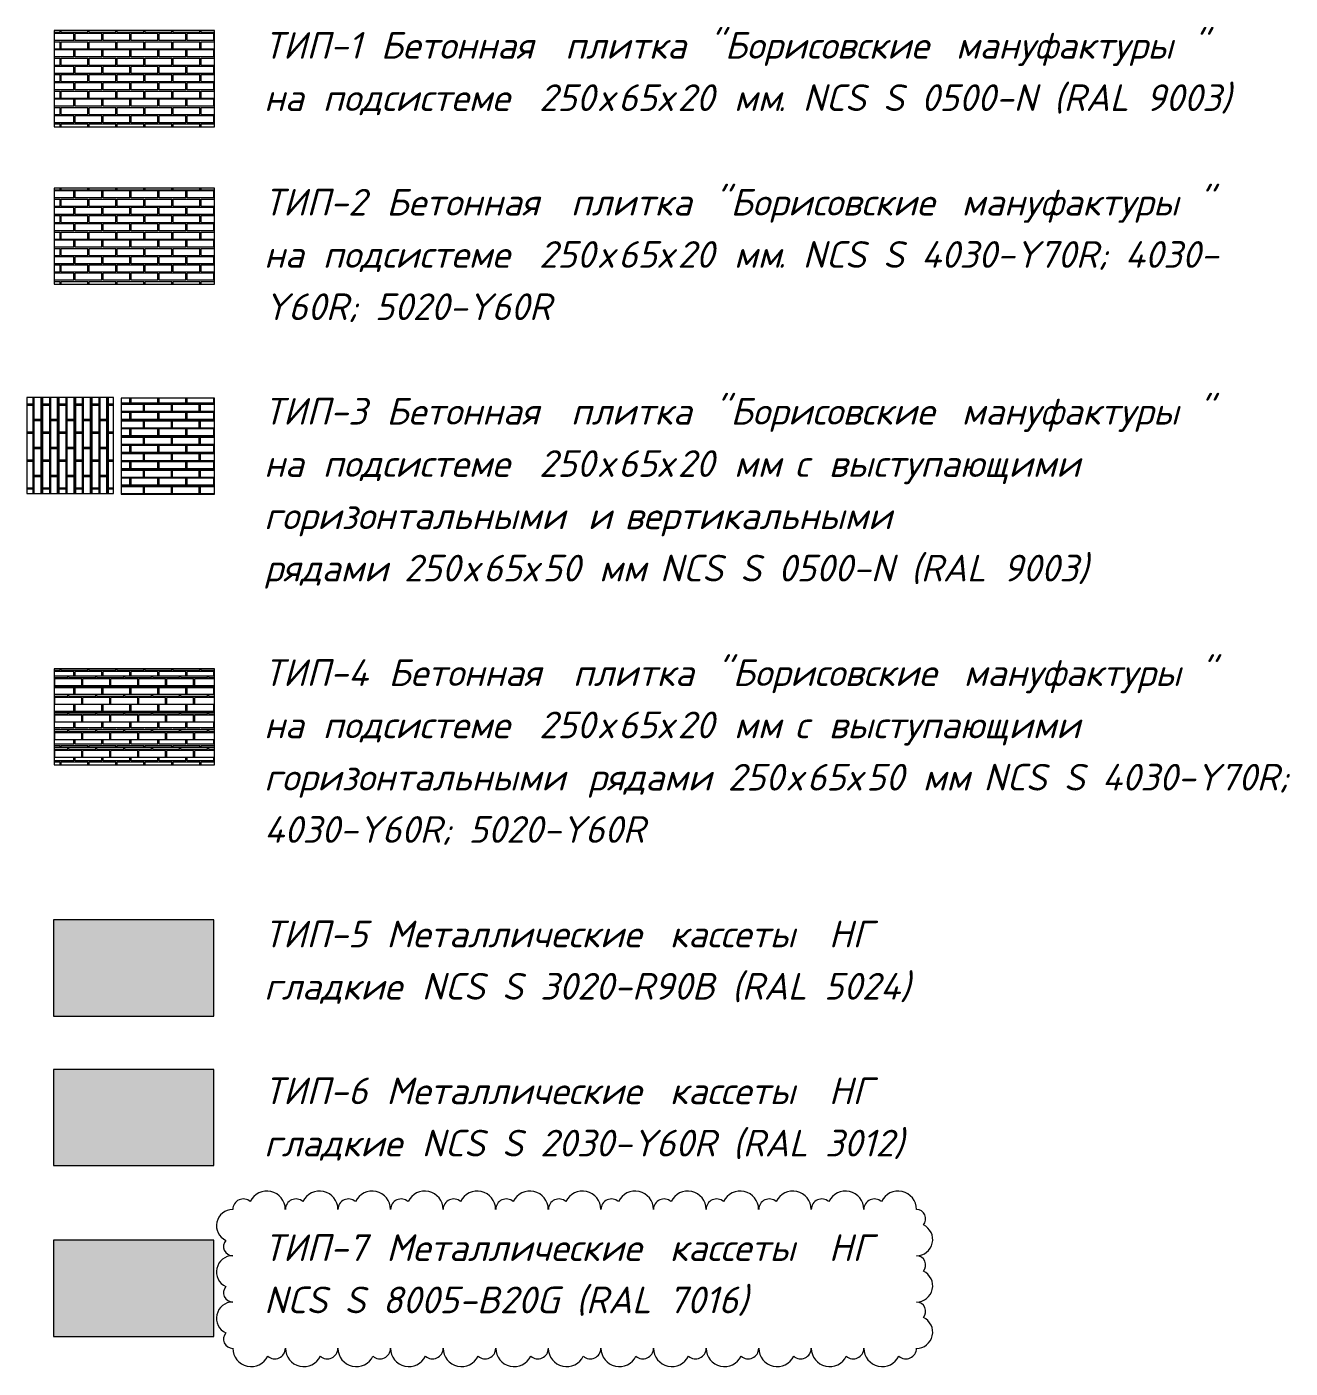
# Model space of a CAD drawing. Header units: millimetres. Extents: x -2128 to 116635, y -18248 to 18481.
# Drawn here: x 82790 to 94616, y -6988 to 5572 of the extents above; entities that cross this region are included whole.
import ezdxf

# ---------------------------------------------------------------- set-up
doc = ezdxf.new("R2010")
doc.units = ezdxf.units.MM
doc.layers.add('A-DETL-1', color=7, linetype='Continuous', lineweight=5)
doc.layers.add('G-ANNO-TEXT', color=7, linetype='Continuous', lineweight=9)
for name, color, linetype, lineweight, true_color in [('A-DETL-GENF-2', 7, 'Continuous', 9, 0x95c8db), ('A-DETL-GENF-3', 7, 'Continuous', 9, 0xe1bc66), ('A-DETL-GENF-4', 7, 'Continuous', 9, 0x696a6b), ('A-DETL-GENF-5', 7, 'Continuous', 5, 0x646464), ('A-DETL-GENF-7', 7, 'Continuous', 5, 0xc0c0c0), ('G-ANNO-REVC', 1, 'Continuous', 20, 0xff0000)]:
    doc.layers.add(name, color=color, linetype=linetype, lineweight=lineweight, true_color=true_color)
doc.styles.add('ISOCPEUR_I_5', font='isocpeui.ttf', dxfattribs={"height": 250})

# ---------------------------------------------------------------- blocks, each defined once
blk = doc.blocks.new('Family - ___-39686415-АР2_Фасады_Условные обозначения')
at = {"layer": 'G-ANNO-REVC'}
for centre, radius, start, end in [((6189, -5502), 172, 0, 154.7912), ((6682, -5502), 172, 0, 154.7912), ((7174, -5502), 172, 0, 154.7912), ((7666, -5502), 172, 0, 154.7912), ((8158, -5502), 172, 0, 154.7912), ((8651, -5502), 172, 0, 154.7912), ((9143, -5502), 172, 0, 154.7912), ((9635, -5502), 172, 0, 154.7912), ((10128, -5502), 172, 0, 154.7912), ((10620, -5502), 172, 0, 154.7912), ((11112, -5502), 172, 0, 154.7912), ((11605, -5502), 172, 0, 154.7912), ((12097, -5502), 172, 0, 154.7912), ((5869, -5654), 152, 90, 244.7912), ((5968, -5502), 98.5, 48.1897, 180), ((6460, -5502), 98.5, 48.1897, 180), ((6952, -5502), 98.5, 48.1897, 180), ((7445, -5502), 98.5, 48.1897, 180), ((7937, -5502), 98.5, 48.1897, 180), ((8429, -5502), 98.5, 48.1897, 180), ((8922, -5502), 98.5, 48.1897, 180), ((9414, -5502), 98.5, 48.1897, 180), ((9906, -5502), 98.5, 48.1897, 180), ((10398, -5502), 98.5, 48.1897, 180), ((10891, -5502), 98.5, 48.1897, 180), ((11383, -5502), 98.5, 48.1897, 180), ((11875, -5502), 98.5, 48.1897, 180), ((12269, -5589), 86.7, 318.1897, 90), ((12269, -5784), 152, 270, 64.7912), ((5869, -5849), 86.7, 138.1897, 270), ((5869, -6087), 152, 90, 244.7912), ((12269, -6022), 86.7, 318.1897, 90), ((12269, -6217), 152, 270, 64.7912), ((5869, -6282), 86.7, 138.1897, 270), ((5869, -6521), 152, 90, 244.7912), ((12269, -6456), 86.7, 318.1897, 90), ((12269, -6651), 152, 270, 64.7912), ((5869, -6716), 86.7, 138.1897, 270), ((6042, -6802), 172, 180, 334.7912), ((6263, -6802), 98.5, 228.1897, 0), ((6534, -6802), 172, 180, 334.7912), ((6755, -6802), 98.5, 228.1897, 0), ((7026, -6802), 172, 180, 334.7912), ((7248, -6802), 98.5, 228.1897, 0), ((7518, -6802), 172, 180, 334.7912), ((7740, -6802), 98.5, 228.1897, 0), ((8011, -6802), 172, 180, 334.7912), ((8232, -6802), 98.5, 228.1897, 0), ((8503, -6802), 172, 180, 334.7912), ((8725, -6802), 98.5, 228.1897, 0), ((8995, -6802), 172, 180, 334.7912), ((9217, -6802), 98.5, 228.1897, 0), ((9488, -6802), 172, 180, 334.7912), ((9709, -6802), 98.5, 228.1897, 0), ((9980, -6802), 172, 180, 334.7912), ((10202, -6802), 98.5, 228.1897, 0), ((10472, -6802), 172, 180, 334.7912), ((10694, -6802), 98.5, 228.1897, 0), ((10965, -6802), 172, 180, 334.7912), ((11186, -6802), 98.5, 228.1897, 0), ((11457, -6802), 172, 180, 334.7912), ((11678, -6802), 98.5, 228.1897, 0), ((11949, -6802), 172, 180, 334.7912), ((12171, -6802), 98.5, 228.1897, 0)]:
    blk.add_arc(centre, radius, start, end, dxfattribs=at)

msp = doc.modelspace()

# ---------------------------------------------------------------- hatches: boundary and pattern name
at = {"layer": 'A-DETL-GENF-2'}
msp.add_hatch(color=256, dxfattribs=at).paths.add_polyline_path([(83039.3, -3690.9), (84539.3, -3690.9), (84539.3, -2790.9), (83039.3, -2790.9)], flags=0)
at = {"layer": 'A-DETL-GENF-3'}
msp.add_hatch(color=256, dxfattribs=at).paths.add_polyline_path([(83039.3, -5090.9), (84539.3, -5090.9), (84539.3, -4190.9), (83039.3, -4190.9)], flags=0)
at = {"layer": 'A-DETL-GENF-4'}
msp.add_hatch(color=256, dxfattribs=at).paths.add_polyline_path([(84510, -6690.9), (84539.3, -6690.9), (84539.3, -5790.9), (83039.3, -5790.9), (83039.3, -6690.9)], flags=0)
at = {"layer": 'A-DETL-GENF-5'}
h = msp.add_hatch(dxfattribs=at)
h.set_pattern_fill('FP_68', color=256, style=0, pattern_type=2)
h.set_pattern_definition([(180, (75371.64, -13367.01), (-2e-14, -154), [125, -137]), (90, (75371.64, -13432), (-262, 2e-14), [65, -89]), (180, (75371.64, -13432.01), (-2e-14, -154), [125, -137]), (90, (75383.64, -13432), (-262, 2e-14), [65, -89]), (180, (75508.64, -13432.01), (-2e-14, -154), [125, -137]), (180, (75508.64, -13367.01), (-2e-14, -154), [125, -137]), (90, (75252.64, -13355), (-262, 2e-14), [65, -89]), (90, (75502.64, -13355), (-262, 2e-14), [65, -89]), (0, (75252.64, -13355.01), (0, -154), [250, -12]), (0, (75252.64, -13290.01), (0, -154), [250, -12])])
h.paths.add_polyline_path([(84546.6, 3162), (84546.6, 4062), (83046.6, 4062), (83046.6, 3162)], flags=0)
h = msp.add_hatch(dxfattribs=at)
h.set_pattern_fill('FP_73', color=256, style=0, pattern_type=2)
h.set_pattern_definition([(270, (100030.37, -6632.2), (154, 9e-15), [125, -137]), (180, (100095.37, -6632.2), (-3e-14, -262), [65, -89]), (270, (100095.37, -6632.2), (154, 9e-15), [125, -137]), (180, (100095.37, -6620.2), (-3e-14, -262), [65, -89]), (270, (100095.37, -6495.2), (154, 9e-15), [125, -137]), (270, (100030.37, -6495.2), (154, 9e-15), [125, -137]), (180, (100018.37, -6751.2), (-3e-14, -262), [65, -89]), (180, (100018.37, -6501.2), (-3e-14, -262), [65, -89]), (90, (100018.37, -6751.2), (154, -9e-15), [250, -12]), (90, (99953.37, -6751.2), (154, -9e-15), [250, -12])])
h.paths.add_polyline_path([(83084.1, 1201.8), (83084.1, 2101.8), (83005.6, 2101.8), (83005.6, 1201.8), (83046.6, 1201.8)], flags=0)
h.paths.add_polyline_path([(82851.6, 1201.8), (82930.1, 1201.8), (82930.1, 2101.8), (82851.6, 2101.8)], flags=0)
h.paths.add_polyline_path([(83467.6, 1201.8), (83546.1, 1201.8), (83546.1, 2101.8), (83467.6, 2101.8)], flags=0)
h.paths.add_polyline_path([(83238.1, 1201.8), (83238.1, 2101.8), (83159.6, 2101.8), (83159.6, 1201.8)], flags=0)
h.paths.add_polyline_path([(83392.1, 1201.8), (83392.1, 2101.8), (83313.6, 2101.8), (83313.6, 1201.8)], flags=0)
h = msp.add_hatch(dxfattribs=at)
h.set_pattern_fill('FP_79', color=256, style=0, pattern_type=2)
h.set_pattern_definition([(180, (75889.88, -15133.44), (-2e-14, -154), [125, -137]), (90, (75889.88, -15198.44), (-262, 2e-14), [65, -89]), (180, (75889.88, -15198.44), (-2e-14, -154), [125, -137]), (90, (75901.88, -15198.44), (-262, 2e-14), [65, -89]), (180, (76026.88, -15198.44), (-2e-14, -154), [125, -137]), (180, (76026.88, -15133.44), (-2e-14, -154), [125, -137]), (90, (75770.88, -15121.44), (-262, 2e-14), [65, -89]), (90, (76020.88, -15121.44), (-262, 2e-14), [65, -89]), (0, (75770.88, -15121.44), (0, -154), [250, -12]), (0, (75770.88, -15056.44), (0, -154), [250, -12])])
h.paths.add_polyline_path([(83673.1, 1195.5), (84546.6, 1196.5), (84546.6, 1274.1), (83673.1, 1274.1), (83673.1, 1196.5)], flags=0)
h.paths.add_polyline_path([(84546.6, 1349.5), (84546.6, 1428.1), (83673.1, 1428.1), (83673.1, 1349.5)], flags=0)
h.paths.add_polyline_path([(83673.1, 1503.5), (84546.6, 1503.5), (84546.6, 1582.1), (83673.1, 1582.1)], flags=0)
h.paths.add_polyline_path([(83673.1, 1657.5), (84546.6, 1657.5), (84546.6, 1736.1), (83673.1, 1736.1)], flags=0)
h.paths.add_polyline_path([(83673.1, 1811.5), (84546.6, 1811.5), (84546.6, 1890.1), (83673.1, 1890.1)], flags=0)
h.paths.add_polyline_path([(83673.1, 1965.5), (84546.6, 1965.5), (84546.6, 2044.1), (83673.1, 2044.1)], flags=0)
h = msp.add_hatch(dxfattribs=at)
h.set_pattern_fill('FP_71', color=256, style=0, pattern_type=2)
h.set_pattern_definition([(180, (75371.64, -17867.01), (-2e-14, -154), [125, -137]), (90, (75371.64, -17932), (-262, 2e-14), [65, -89]), (180, (75371.64, -17932.01), (-2e-14, -154), [125, -137]), (90, (75383.64, -17932), (-262, 2e-14), [65, -89]), (180, (75508.64, -17932.01), (-2e-14, -154), [125, -137]), (180, (75508.64, -17867.01), (-2e-14, -154), [125, -137]), (90, (75252.64, -17855), (-262, 2e-14), [65, -89]), (90, (75502.64, -17855), (-262, 2e-14), [65, -89]), (0, (75252.64, -17855.01), (0, -154), [250, -12]), (0, (75252.64, -17790.01), (0, -154), [250, -12])])
h.paths.add_polyline_path([(83046.6, -1338), (84546.6, -1338), (84546.6, -1266), (83046.6, -1266)], flags=0)
h.paths.add_polyline_path([(83673.1, -1177), (84546.6, -1177), (84546.6, -1100), (83046.6, -1100), (83046.6, -1177)], flags=0)
h.paths.add_polyline_path([(83046.6, -1011), (84546.6, -1011), (84546.6, -936), (83046.6, -936)], flags=0)
h.paths.add_polyline_path([(83673.1, -847), (84546.6, -847), (84546.6, -770), (83046.6, -770), (83046.6, -847)], flags=0)
h.paths.add_polyline_path([(84546.6, -681), (84546.6, -596), (83046.6, -596), (83046.6, -681), (83673.1, -681)], flags=0)
h.paths.add_polyline_path([(84546.6, -507), (84546.6, -438), (83046.6, -438), (83046.6, -507), (83673.1, -507)], flags=0)
h = msp.add_hatch(dxfattribs=at)
h.set_pattern_fill('FP_75', color=256, style=0, pattern_type=2)
h.set_pattern_definition([(180, (74919.65, -17936.01), (-2e-14, -154), [125, -137]), (90, (74919.65, -18001), (-262, 2e-14), [65, -89]), (180, (74919.65, -18001.01), (-2e-14, -154), [125, -137]), (90, (74931.65, -18001), (-262, 2e-14), [65, -89]), (180, (75056.65, -18001.01), (-2e-14, -154), [125, -137]), (180, (75056.65, -17936.01), (-2e-14, -154), [125, -137]), (90, (74800.65, -17924), (-262, 2e-14), [65, -89]), (90, (75050.65, -17924), (-262, 2e-14), [65, -89]), (0, (74800.65, -17924.01), (0, -154), [250, -12]), (0, (74800.65, -17859.01), (0, -154), [250, -12])])
h.paths.add_polyline_path([(83673.1, -596), (84546.6, -596), (84546.6, -507), (83046.6, -507), (83046.6, -596)], flags=0)
h = msp.add_hatch(dxfattribs=at)
h.set_pattern_fill('FP_74', color=256, style=0, pattern_type=2)
h.set_pattern_definition([(180, (74919.65, -18110.01), (-2e-14, -154), [125, -137]), (90, (74919.65, -18175), (-262, 2e-14), [65, -89]), (180, (74919.65, -18175.01), (-2e-14, -154), [125, -137]), (90, (74931.65, -18175), (-262, 2e-14), [65, -89]), (180, (75056.65, -18175.01), (-2e-14, -154), [125, -137]), (180, (75056.65, -18110.01), (-2e-14, -154), [125, -137]), (90, (74800.65, -18098), (-262, 2e-14), [65, -89]), (90, (75050.65, -18098), (-262, 2e-14), [65, -89]), (0, (74800.65, -18098.01), (0, -154), [250, -12]), (0, (74800.65, -18033.01), (0, -154), [250, -12])])
h.paths.add_polyline_path([(84546.6, -770), (84546.6, -681), (83046.6, -681), (83046.6, -770), (83673.1, -770)], flags=0)
h = msp.add_hatch(dxfattribs=at)
h.set_pattern_fill('FP_76', color=256, style=0, pattern_type=2)
h.set_pattern_definition([(180, (74919.65, -18276.01), (-2e-14, -154), [125, -137]), (90, (74919.65, -18341), (-262, 2e-14), [65, -89]), (180, (74919.65, -18341.01), (-2e-14, -154), [125, -137]), (90, (74931.65, -18341), (-262, 2e-14), [65, -89]), (180, (75056.65, -18341.01), (-2e-14, -154), [125, -137]), (180, (75056.65, -18276.01), (-2e-14, -154), [125, -137]), (90, (74800.65, -18264), (-262, 2e-14), [65, -89]), (90, (75050.65, -18264), (-262, 2e-14), [65, -89]), (0, (74800.65, -18264.01), (0, -154), [250, -12]), (0, (74800.65, -18199.01), (0, -154), [250, -12])])
h.paths.add_polyline_path([(83046.6, -936), (84546.6, -936), (84546.6, -847), (83046.6, -847)], flags=0)
h = msp.add_hatch(dxfattribs=at)
h.set_pattern_fill('FP_77', color=256, style=0, pattern_type=2)
h.set_pattern_definition([(180, (74919.65, -18440.01), (-2e-14, -154), [125, -137]), (90, (74919.65, -18505), (-262, 2e-14), [65, -89]), (180, (74919.65, -18505.01), (-2e-14, -154), [125, -137]), (90, (74931.65, -18505), (-262, 2e-14), [65, -89]), (180, (75056.65, -18505.01), (-2e-14, -154), [125, -137]), (180, (75056.65, -18440.01), (-2e-14, -154), [125, -137]), (90, (74800.65, -18428), (-262, 2e-14), [65, -89]), (90, (75050.65, -18428), (-262, 2e-14), [65, -89]), (0, (74800.65, -18428.01), (0, -154), [250, -12]), (0, (74800.65, -18363.01), (0, -154), [250, -12])])
h.paths.add_polyline_path([(83046.6, -1100), (84546.6, -1100), (84546.6, -1011), (83046.6, -1011)], flags=0)
h = msp.add_hatch(dxfattribs=at)
h.set_pattern_fill('FP_78', color=256, style=0, pattern_type=2)
h.set_pattern_definition([(180, (74919.65, -18606.01), (-2e-14, -154), [125, -137]), (90, (74919.65, -18671), (-262, 2e-14), [65, -89]), (180, (74919.65, -18671.01), (-2e-14, -154), [125, -137]), (90, (74931.65, -18671), (-262, 2e-14), [65, -89]), (180, (75056.65, -18671.01), (-2e-14, -154), [125, -137]), (180, (75056.65, -18606.01), (-2e-14, -154), [125, -137]), (90, (74800.65, -18594), (-262, 2e-14), [65, -89]), (90, (75050.65, -18594), (-262, 2e-14), [65, -89]), (0, (74800.65, -18594.01), (0, -154), [250, -12]), (0, (74800.65, -18529.01), (0, -154), [250, -12])])
h.paths.add_polyline_path([(83046.6, -1266), (84546.6, -1266), (84546.6, -1177), (83046.6, -1177)], flags=0)
at = {"layer": 'A-DETL-GENF-7'}
h = msp.add_hatch(dxfattribs=at)
h.set_pattern_fill('FP_69', color=256, style=0, pattern_type=2)
h.set_pattern_definition([(180, (75371.64, -11892.49), (-2e-14, -154), [125, -137]), (90, (75371.64, -11957.5), (-262, 2e-14), [65, -89]), (180, (75371.64, -11957.49), (-2e-14, -154), [125, -137]), (90, (75383.64, -11957.5), (-262, 2e-14), [65, -89]), (180, (75508.64, -11957.49), (-2e-14, -154), [125, -137]), (180, (75508.64, -11892.49), (-2e-14, -154), [125, -137]), (90, (75252.64, -11880.5), (-262, 2e-14), [65, -89]), (90, (75502.64, -11880.5), (-262, 2e-14), [65, -89]), (0, (75252.64, -11880.49), (0, -154), [250, -12]), (0, (75252.64, -11815.49), (0, -154), [250, -12])])
h.paths.add_polyline_path([(84546.6, 4636.5), (84546.6, 5536.5), (83046.6, 5536.5), (83046.6, 4636.5)], flags=0)
h = msp.add_hatch(dxfattribs=at)
h.set_pattern_fill('FP_72', color=256, style=0, pattern_type=2)
h.set_pattern_definition([(270, (99876.16, -6880.74), (154, 9e-15), [125, -137]), (180, (99941.16, -6880.74), (-3e-14, -262), [65, -89]), (270, (99941.16, -6880.74), (154, 9e-15), [125, -137]), (180, (99941.16, -6868.74), (-3e-14, -262), [65, -89]), (270, (99941.16, -6743.74), (154, 9e-15), [125, -137]), (270, (99876.16, -6743.74), (154, 9e-15), [125, -137]), (180, (99864.16, -6999.74), (-3e-14, -262), [65, -89]), (180, (99864.16, -6749.74), (-3e-14, -262), [65, -89]), (90, (99864.16, -6999.74), (154, -9e-15), [250, -12]), (90, (99799.16, -6999.74), (154, -9e-15), [250, -12])])
h.paths.add_polyline_path([(83159.6, 1201.8), (83159.6, 2101.8), (83084.1, 2101.8), (83084.1, 1201.8)], flags=0)
h.paths.add_polyline_path([(82851.6, 1201.8), (82851.6, 2101.8), (82790.3, 2101.8), (82790.3, 1201.8)], flags=0)
h.paths.add_polyline_path([(83600.6, 1201.8), (83600.6, 2101.8), (83546.1, 2101.8), (83546.1, 1201.8)], flags=0)
h.paths.add_polyline_path([(82930.1, 1201.8), (83005.6, 1201.8), (83005.6, 2101.8), (82930.1, 2101.8)], flags=0)
h.paths.add_polyline_path([(83467.6, 1201.8), (83467.6, 2101.8), (83392.1, 2101.8), (83392.1, 1201.8)], flags=0)
h.paths.add_polyline_path([(83313.6, 1201.8), (83313.6, 2101.8), (83238.1, 2101.8), (83238.1, 1201.8)], flags=0)
h = msp.add_hatch(dxfattribs=at)
h.set_pattern_fill('FP_70', color=256, style=0, pattern_type=2)
h.set_pattern_definition([(180, (75371.64, -15287.49), (-2e-14, -154), [125, -137]), (90, (75371.64, -15352.5), (-262, 2e-14), [65, -89]), (180, (75371.64, -15352.49), (-2e-14, -154), [125, -137]), (90, (75383.64, -15352.5), (-262, 2e-14), [65, -89]), (180, (75508.64, -15352.49), (-2e-14, -154), [125, -137]), (180, (75508.64, -15287.49), (-2e-14, -154), [125, -137]), (90, (75252.64, -15275.5), (-262, 2e-14), [65, -89]), (90, (75502.64, -15275.5), (-262, 2e-14), [65, -89]), (0, (75252.64, -15275.49), (0, -154), [250, -12]), (0, (75252.64, -15210.49), (0, -154), [250, -12])])
h.paths.add_polyline_path([(83673.1, 1274.1), (84546.6, 1274.1), (84546.6, 1349.5), (83673.1, 1349.5)], flags=0)
h.paths.add_polyline_path([(83673.1, 1428.1), (84546.6, 1428.1), (84546.6, 1503.5), (83673.1, 1503.5)], flags=0)
h.paths.add_polyline_path([(84546.6, 1582.1), (84546.6, 1657.5), (83673.1, 1657.5), (83673.1, 1582.1)], flags=0)
h.paths.add_polyline_path([(84546.6, 1736.1), (84546.6, 1811.5), (83673.1, 1811.5), (83673.1, 1736.1)], flags=0)
h.paths.add_polyline_path([(83673.1, 1890.1), (84546.6, 1890.1), (84546.6, 1965.5), (83673.1, 1965.5)], flags=0)
h.paths.add_polyline_path([(83673.1, 2044.1), (84546.6, 2044.1), (84546.6, 2096.5), (83673.1, 2096.5)], flags=0)

# ---------------------------------------------------------------- linework, layer by layer
at = {"layer": 'A-DETL-1'}
for p, q in [((84546.6, 5536.5), (83046.6, 5536.5)), ((83046.6, 5536.5), (83046.6, 4636.5)), ((84546.6, 4636.5), (84546.6, 5536.5)), ((83046.6, 4636.5), (84546.6, 4636.5)), ((84546.6, 4062), (83046.6, 4062)), ((83046.6, 4062), (83046.6, 3162)), ((84546.6, 3162), (84546.6, 4062)), ((83046.6, 3162), (84546.6, 3162)), ((82851.6, 2101.8), (82790.3, 2101.8)), ((82790.3, 2101.8), (82790.3, 1201.8)), ((82930.1, 2101.8), (82851.6, 2101.8)), ((82851.6, 2101.8), (82851.6, 1201.8)), ((83005.6, 2101.8), (82930.1, 2101.8)), ((82930.1, 1201.8), (82930.1, 2101.8)), ((83084.1, 2101.8), (83005.6, 2101.8)), ((83005.6, 2101.8), (83005.6, 1201.8)), ((83159.6, 2101.8), (83084.1, 2101.8)), ((83084.1, 1201.8), (83084.1, 2101.8)), ((83238.1, 2101.8), (83159.6, 2101.8)), ((83159.6, 2101.8), (83159.6, 1201.8)), ((83313.6, 2101.8), (83238.1, 2101.8)), ((83238.1, 1201.8), (83238.1, 2101.8)), ((83392.1, 2101.8), (83313.6, 2101.8)), ((83313.6, 2101.8), (83313.6, 1201.8)), ((83467.6, 2101.8), (83392.1, 2101.8)), ((83392.1, 1201.8), (83392.1, 2101.8)), ((83546.1, 2101.8), (83467.6, 2101.8)), ((83467.6, 2101.8), (83467.6, 1201.8)), ((83600.6, 2101.8), (83546.1, 2101.8)), ((83546.1, 1201.8), (83546.1, 2101.8)), ((83600.6, 1201.8), (83600.6, 2101.8)), ((84546.6, 2096.5), (83673.1, 2096.5)), ((83673.1, 2096.5), (83673.1, 2044.1)), ((84546.6, 2044.1), (83673.1, 2044.1)), ((83673.1, 2044.1), (83673.1, 1965.5)), ((84546.6, 2044.1), (84546.6, 2096.5)), ((84546.6, 1965.5), (84546.6, 2044.1)), ((83673.1, 1965.5), (83673.1, 1890.1)), ((83673.1, 1965.5), (84546.6, 1965.5)), ((84546.6, 1890.1), (83673.1, 1890.1)), ((83673.1, 1890.1), (83673.1, 1811.5)), ((84546.6, 1890.1), (84546.6, 1965.5)), ((84546.6, 1811.5), (84546.6, 1890.1)), ((83673.1, 1811.5), (83673.1, 1736.1)), ((83673.1, 1811.5), (84546.6, 1811.5)), ((84546.6, 1736.1), (84546.6, 1811.5)), ((84546.6, 1736.1), (83673.1, 1736.1)), ((83673.1, 1736.1), (83673.1, 1657.5)), ((83673.1, 1657.5), (83673.1, 1582.1)), ((83673.1, 1657.5), (84546.6, 1657.5)), ((84546.6, 1657.5), (84546.6, 1736.1)), ((84546.6, 1582.1), (84546.6, 1657.5)), ((84546.6, 1582.1), (83673.1, 1582.1)), ((83673.1, 1582.1), (83673.1, 1503.5)), ((84546.6, 1503.5), (84546.6, 1582.1)), ((83673.1, 1503.5), (83673.1, 1428.1)), ((83673.1, 1503.5), (84546.6, 1503.5)), ((84546.6, 1428.1), (83673.1, 1428.1)), ((83673.1, 1428.1), (83673.1, 1349.5)), ((84546.6, 1428.1), (84546.6, 1503.5)), ((84546.6, 1349.5), (84546.6, 1428.1)), ((83673.1, 1349.5), (83673.1, 1274.1)), ((83673.1, 1349.5), (84546.6, 1349.5)), ((84546.6, 1274.1), (83673.1, 1274.1)), ((83673.1, 1274.1), (83673.1, 1195.5)), ((84546.6, 1274.1), (84546.6, 1349.5)), ((84546.6, 1195.5), (84546.6, 1274.1)), ((82790.3, 1201.8), (82851.6, 1201.8)), ((82851.6, 1201.8), (82930.1, 1201.8)), ((82930.1, 1201.8), (83005.6, 1201.8)), ((83005.6, 1201.8), (83084.1, 1201.8)), ((83084.1, 1201.8), (83159.6, 1201.8)), ((83159.6, 1201.8), (83238.1, 1201.8)), ((83238.1, 1201.8), (83313.6, 1201.8)), ((83313.6, 1201.8), (83392.1, 1201.8)), ((83392.1, 1201.8), (83467.6, 1201.8)), ((83467.6, 1201.8), (83546.1, 1201.8)), ((83546.1, 1201.8), (83600.6, 1201.8)), ((83673.1, 1195.5), (84546.6, 1195.5)), ((84546.6, -438), (83046.6, -438)), ((83046.6, -438), (83046.6, -507)), ((84546.6, -507), (84546.6, -438)), ((84546.6, -507), (83046.6, -507)), ((83046.6, -507), (83046.6, -596)), ((83046.6, -596), (83046.6, -681)), ((83046.6, -596), (84546.6, -596)), ((84546.6, -596), (84546.6, -507)), ((84546.6, -681), (84546.6, -596)), ((84546.6, -681), (83046.6, -681)), ((83046.6, -681), (83046.6, -770)), ((84546.6, -770), (84546.6, -681)), ((83046.6, -770), (83046.6, -847)), ((83046.6, -770), (84546.6, -770)), ((84546.6, -847), (83046.6, -847)), ((83046.6, -847), (83046.6, -936)), ((84546.6, -847), (84546.6, -770)), ((84546.6, -936), (84546.6, -847)), ((83046.6, -936), (83046.6, -1011)), ((83046.6, -936), (84546.6, -936)), ((84546.6, -1011), (84546.6, -936)), ((84546.6, -1011), (83046.6, -1011)), ((83046.6, -1011), (83046.6, -1100)), ((83046.6, -1100), (83046.6, -1177)), ((83046.6, -1100), (84546.6, -1100)), ((84546.6, -1100), (84546.6, -1011)), ((84546.6, -1177), (84546.6, -1100)), ((84546.6, -1177), (83046.6, -1177)), ((83046.6, -1177), (83046.6, -1266)), ((84546.6, -1266), (84546.6, -1177)), ((83046.6, -1266), (83046.6, -1338)), ((83046.6, -1266), (84546.6, -1266)), ((83046.6, -1338), (84546.6, -1338)), ((84546.6, -1338), (84546.6, -1266)), ((84539.3, -2790.9), (83039.3, -2790.9)), ((83039.3, -2790.9), (83039.3, -3690.9)), ((84539.3, -3690.9), (84539.3, -2790.9)), ((83039.3, -3690.9), (84539.3, -3690.9)), ((84539.3, -4190.9), (83039.3, -4190.9)), ((83039.3, -4190.9), (83039.3, -5090.9)), ((84539.3, -5090.9), (84539.3, -4190.9)), ((83039.3, -5090.9), (84539.3, -5090.9)), ((84539.3, -5790.9), (83039.3, -5790.9)), ((83039.3, -5790.9), (83039.3, -6690.9)), ((84539.3, -6690.9), (84539.3, -5790.9)), ((83039.3, -6690.9), (84539.3, -6690.9))]:
    msp.add_line(p, q, dxfattribs=at)

# ---------------------------------------------------------------- block references
at = {"layer": 'G-ANNO-REVC'}
msp.add_blockref('Family - ___-39686415-АР2_Фасады_Условные обозначения', (78848.7, 0), dxfattribs=at)

# ---------------------------------------------------------------- texts
at = {"layer": 'G-ANNO-TEXT', "char_height": 250, "attachment_point": 1, "style": 'ISOCPEUR_I_5'}
for s, insert, width in [(' "', (89006.6, 5523.5), 384.81), ('\\fISOCPEUR|b0|i1|c204|p34|;"', (93696.4, 5523.5), 192.405), ('ТИП', (85011.4, 5523.5), 745.569), ('-1 ', (85626.6, 5523.5), 577.215), ('Бетонная', (86102.8, 5523.5), 1899.999), ('плитка', (87829.2, 5523.5), 1427.004), ('Борисовские', (89324.1, 5523.5), 2429.113), ('мануфактуры', (91487.1, 5523.5), 2677.636), (' 250', (87425.8, 5034), 865.822), ('65', (88325.3, 5034), 448.945), ('20 ', (88881, 5034), 641.35), ('. NCS S 0500-N (RAL 9003)', (89820.2, 5034), 5307.171), ('на', (85011.4, 5034), 472.996), ('подсистеме', (85560.4, 5034), 2260.759), ('\\fISOCPEUR|b0|i1|c204|p34|;х', (88140.1, 5034), 224.472), ('\\fISOCPEUR|b0|i1|c204|p34|;х', (88695.8, 5034), 224.473), ('мм', (89410.1, 5034), 497.046), ('ТИП', (85011.4, 4055.1), 745.569), ('-2 ', (85626.6, 4055.1), 641.35), ('Бетонная', (86155.8, 4055.1), 1899.999), (' "', (89059.6, 4055.1), 384.81), ('Борисовские', (89377.1, 4055.1), 2429.113), ('мануфактуры', (91540, 4055.1), 2677.636), ('\\fISOCPEUR|b0|i1|c204|p34|;"', (93749.3, 4055.1), 192.405), ('плитка', (87882.2, 4055.1), 1427.004), (' 250', (87425.8, 3565.6), 865.822), ('65', (88325.3, 3565.6), 448.945), ('20 ', (88881, 3565.6), 641.35), ('. NCS S 4030-Y70R; 4030-', (89820.2, 3565.6), 5218.986), ('на', (85011.4, 3565.6), 472.996), ('подсистеме', (85560.4, 3565.6), 2260.759), ('\\fISOCPEUR|b0|i1|c204|p34|;х', (88140.1, 3565.6), 224.472), ('\\fISOCPEUR|b0|i1|c204|p34|;х', (88695.8, 3565.6), 224.473), ('мм', (89410.1, 3565.6), 497.046), ('Y60R; 5020-Y60R', (85011.4, 3076.1), 3383.121), (' "', (89059.6, 2097.2), 384.81), ('\\fISOCPEUR|b0|i1|c204|p34|;"', (93749.3, 2097.2), 192.405), ('ТИП', (85011.4, 2097.2), 745.569), ('-3 ', (85626.6, 2097.2), 641.35), ('Бетонная', (86155.8, 2097.2), 1899.999), ('плитка', (87882.2, 2097.2), 1427.004), ('Борисовские', (89377.1, 2097.2), 2429.113), ('мануфактуры', (91540, 2097.2), 2677.636), ('на', (85011.4, 1607.7), 472.996), ('подсистеме', (85560.4, 1607.7), 2260.759), (' 250', (87425.8, 1607.7), 865.822), ('\\fISOCPEUR|b0|i1|c204|p34|;х', (88140.1, 1607.7), 224.472), ('65', (88325.3, 1607.7), 448.945), ('\\fISOCPEUR|b0|i1|c204|p34|;х', (88695.8, 1607.7), 224.473), ('20 ', (88881, 1607.7), 641.35), ('мм', (89410.1, 1607.7), 497.046), ('\\fISOCPEUR|b0|i1|c204|p34|;с', (89979, 1607.7), 192.405), ('выступающими', (90296.5, 1607.7), 2918.143), ('горизонтальными', (85011.4, 1118.2), 3479.324), ('\\fISOCPEUR|b0|i1|c204|p34|;и', (88040.9, 1118.2), 224.473), ('вертикальными', (88384.9, 1118.2), 3046.412), (' 250', (86162.4, 628.7), 865.822), ('65', (87062, 628.7), 448.945), ('50 ', (87617.6, 628.7), 641.35), (' NCS S 0500-N (RAL 9003)', (88556.8, 628.7), 5210.969), ('рядами', (85011.4, 628.7), 1394.936), ('\\fISOCPEUR|b0|i1|c204|p34|;х', (86876.7, 628.7), 224.472), ('\\fISOCPEUR|b0|i1|c204|p34|;х', (87432.4, 628.7), 224.473), ('мм', (88146.7, 628.7), 497.046), ('ТИП', (85011.4, -350.2), 745.569), ('-4 ', (85626.6, -350.2), 665.401), ('Бетонная', (86175.6, -350.2), 1899.999), (' "', (89079.4, -350.2), 384.81), ('Борисовские', (89396.9, -350.2), 2429.113), ('мануфактуры', (91559.9, -350.2), 2677.636), ('\\fISOCPEUR|b0|i1|c204|p34|;"', (93769.1, -350.2), 192.405), ('плитка', (87902, -350.2), 1427.004), (' 250', (87425.8, -839.7), 865.822), ('65', (88325.3, -839.7), 448.945), ('20 ', (88881, -839.7), 641.35), ('на', (85011.4, -839.7), 472.996), ('подсистеме', (85560.4, -839.7), 2260.759), ('\\fISOCPEUR|b0|i1|c204|p34|;х', (88140.1, -839.7), 224.472), ('\\fISOCPEUR|b0|i1|c204|p34|;х', (88695.8, -839.7), 224.473), ('мм', (89410.1, -839.7), 497.046), ('\\fISOCPEUR|b0|i1|c204|p34|;с', (89979, -839.7), 192.405), ('выступающими', (90296.5, -839.7), 2918.143), ('горизонтальными', (85011.4, -1329.2), 3479.324), (' 250', (89191.8, -1329.2), 865.822), ('65', (90091.4, -1329.2), 448.945), ('50 ', (90647.1, -1329.2), 641.35), (' NCS S 4030-Y70R; ', (91586.3, -1329.2), 3976.37), ('рядами', (88040.9, -1329.2), 1394.936), ('\\fISOCPEUR|b0|i1|c204|p34|;х', (89906.2, -1329.2), 224.472), ('\\fISOCPEUR|b0|i1|c204|p34|;х', (90461.8, -1329.2), 224.473), ('мм', (91176.2, -1329.2), 497.046), ('4030-Y60R; 5020-Y60R', (85011.4, -1818.7), 4529.534), ('ТИП', (85011.4, -2797.6), 745.569), ('-5 ', (85626.6, -2797.6), 641.35), ('Металлические', (86155.8, -2797.6), 3022.362), ('кассеты', (88808.2, -2797.6), 1611.392), ('НГ', (90296.5, -2797.6), 472.996), (' NCS S 3020-R90B (RAL 5024)', (86327.7, -3287.1), 5932.487), ('гладкие', (85011.4, -3287.1), 1595.358), ('ТИП', (85011.4, -4266.1), 745.569), ('-6 ', (85626.6, -4266.1), 641.35), ('Металлические', (86155.8, -4266.1), 3022.362), ('НГ', (90296.5, -4266.1), 472.996), ('кассеты', (88808.2, -4266.1), 1611.392), (' NCS S 2030-Y60R (RAL 3012)', (86327.7, -4755.6), 5876.369), ('гладкие', (85011.4, -4755.6), 1595.358), ('ТИП', (85011.4, -5734.5), 745.569), ('-7 ', (85626.6, -5734.5), 641.35), ('Металлические', (86155.8, -5734.5), 3022.362), ('НГ', (90296.5, -5734.5), 472.996), ('кассеты', (88808.2, -5734.5), 1611.392), ('NCS S 8005-B20G (RAL 7016)', (85011.4, -6224), 5651.897)]:
    msp.add_mtext(s, dxfattribs=dict(at, insert=insert, width=width))

doc.saveas('drawing.dxf')
